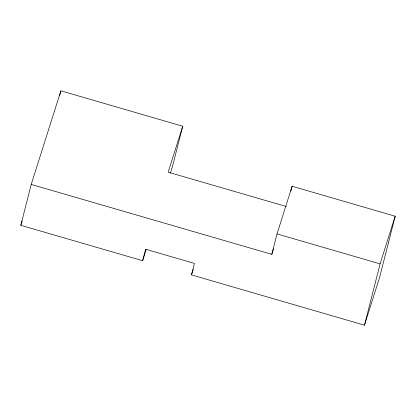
<?xml version="1.0" encoding="UTF-8"?>
<svg xmlns="http://www.w3.org/2000/svg" width="416" height="416" viewBox="0 0 416 416"><rect width="100%" height="100%" fill="white"/><g stroke="black" fill="none" stroke-linecap="round" stroke-linejoin="round"><path stroke-width="0.62" d="M146.156 249.631L142.646 260.712L20.8 225.306L31.221 184.428L60.882 90.823L182.728 126.23L172.307 167.107L170.357 173.264M59.597 95.852L60.882 90.823M142.646 260.712L145.574 249.22L194.412 263.411L191.485 274.908L364.473 325.177L379.574 277.524L395.2 216.216L292.105 186.254L277.009 233.906L271.799 254.342L31.221 184.428M290.841 191.209L292.105 186.254M364.473 325.177L380.099 263.869L395.2 216.216M20.8 225.306L22.168 220.995M182.728 126.23L168.163 172.188L286.276 206.513M191.485 274.908L193.248 269.339M271.799 254.342L273.562 248.773M277.009 233.906L380.099 263.869"/></g></svg>
